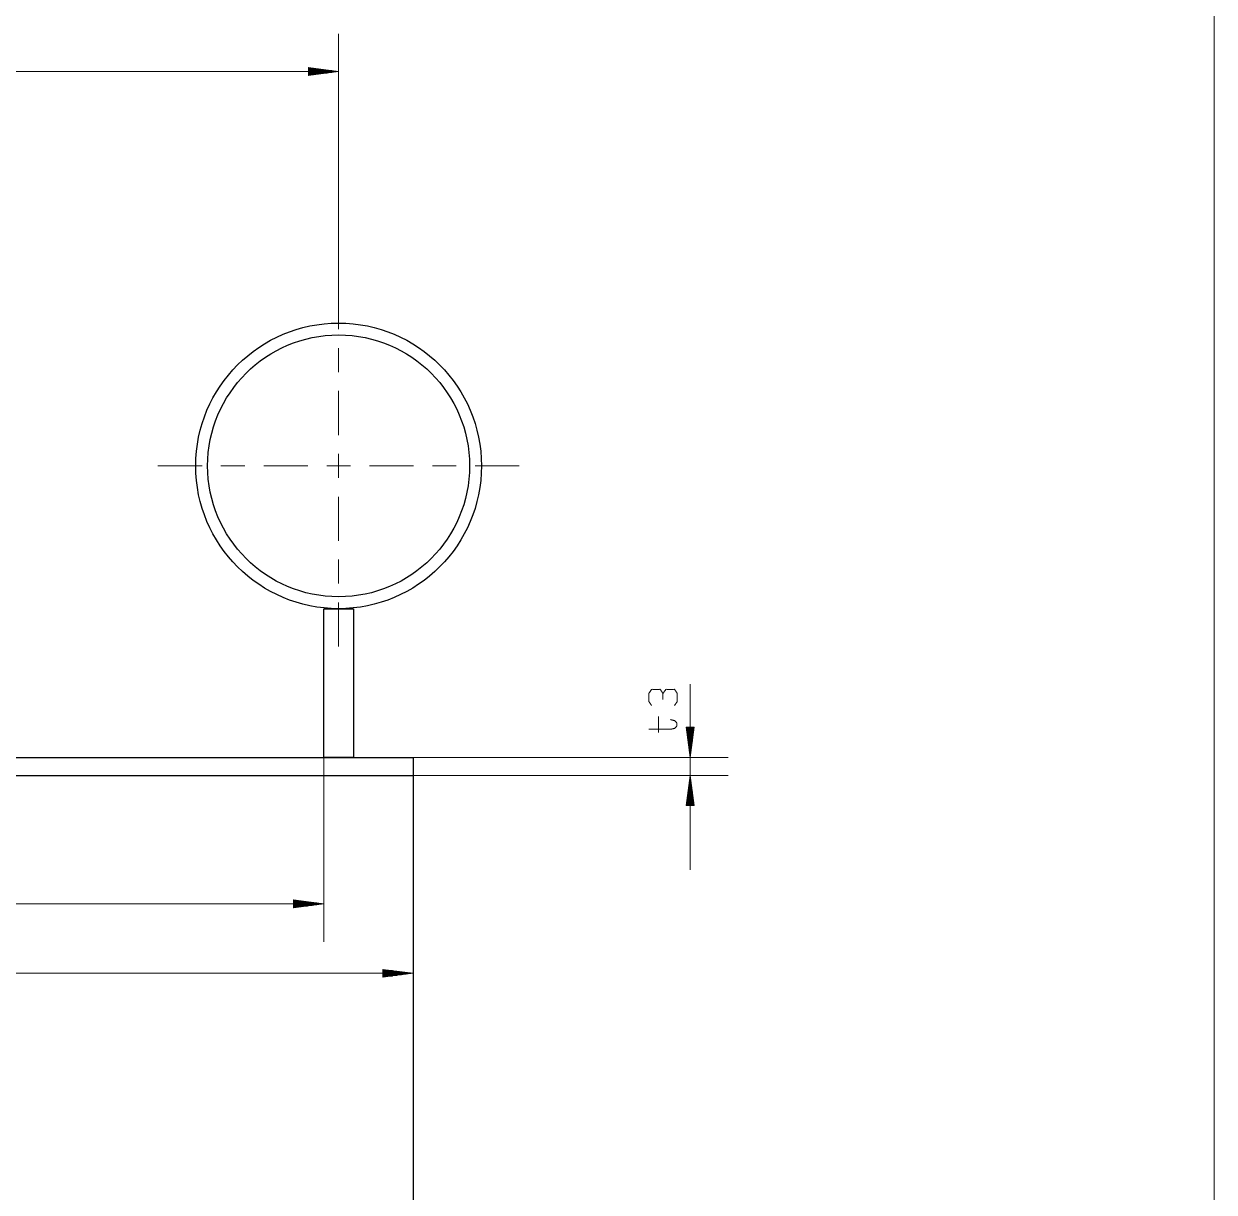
# Model space of a CAD drawing. Header units: millimetres. Extents: x 2210 to 79821, y -19430 to 2344.
# Drawn here: x 4901.5 to 5001.5, y 1641.3 to 1739.5 of the extents above; entities that cross this region are included whole.
import ezdxf

# ---------------------------------------------------------------- set-up
doc = ezdxf.new("R2010")
doc.units = ezdxf.units.MM
doc.layers.add('101', color=7, linetype='Continuous', true_color=0xffffff)

msp = doc.modelspace()

# ---------------------------------------------------------------- linework, layer by layer
msp.add_line((4934.177, 1676.344), (4934.177, 1572.181))
at = {"layer": '101', "color": 133, "linetype": 'Continuous', "lineweight": 18}
msp.add_line((5001.467, 1497.822), (5001.467, 1784.822), dxfattribs=at)
at = {"layer": '101', "color": 22, "linetype": 'Continuous', "lineweight": 18}
for p, q in [((4927.927, 1717.519), (4927.927, 1738.65)), ((4925.387, 1735.81), (4925.387, 1735.141)), ((4927.927, 1735.475), (4925.387, 1735.81)), ((4925.387, 1735.806), (4925.419, 1735.806)), ((4925.387, 1735.806), (4925.419, 1735.806)), ((4925.387, 1735.755), (4925.805, 1735.755)), ((4925.387, 1735.704), (4926.191, 1735.704)), ((4812.927, 1735.475), (4927.927, 1735.475)), ((4925.387, 1735.653), (4926.576, 1735.653)), ((4925.387, 1735.602), (4926.962, 1735.602)), ((4925.387, 1735.552), (4927.348, 1735.552)), ((4925.387, 1735.501), (4927.734, 1735.501)), ((4925.387, 1735.141), (4927.927, 1735.475)), ((4925.387, 1735.45), (4927.734, 1735.45)), ((4925.387, 1735.399), (4927.348, 1735.399)), ((4925.387, 1735.348), (4926.962, 1735.348)), ((4925.387, 1735.297), (4926.576, 1735.297)), ((4925.387, 1735.247), (4926.191, 1735.247)), ((4925.387, 1735.196), (4925.805, 1735.196)), ((4925.387, 1735.145), (4925.419, 1735.145)), ((4925.387, 1735.145), (4925.419, 1735.145)), ((4957.462, 1684.008), (4957.462, 1668.407)), ((4957.127, 1680.384), (4957.462, 1677.844)), ((4957.796, 1680.384), (4957.127, 1680.384)), ((4957.131, 1680.384), (4957.131, 1680.353)), ((4957.131, 1680.384), (4957.131, 1680.353)), ((4957.182, 1680.384), (4957.182, 1679.967)), ((4957.233, 1680.384), (4957.233, 1679.581)), ((4957.284, 1680.384), (4957.284, 1679.195)), ((4957.335, 1680.384), (4957.335, 1678.809)), ((4957.385, 1680.384), (4957.385, 1678.423)), ((4957.436, 1680.384), (4957.436, 1678.037)), ((4957.462, 1677.844), (4957.796, 1680.384)), ((4957.487, 1680.384), (4957.487, 1678.037)), ((4957.538, 1680.384), (4957.538, 1678.423)), ((4957.589, 1680.384), (4957.589, 1678.809)), ((4957.639, 1680.384), (4957.639, 1679.195)), ((4957.69, 1680.384), (4957.69, 1679.581)), ((4957.741, 1680.384), (4957.741, 1679.967)), ((4957.792, 1680.384), (4957.792, 1680.353)), ((4957.792, 1680.384), (4957.792, 1680.353)), ((4926.677, 1677.844), (4926.677, 1662.369)), ((4934.177, 1677.844), (4960.637, 1677.844)), ((4934.177, 1676.344), (4960.637, 1676.344)), ((4934.177, 1676.344), (4934.177, 1656.536)), ((4957.462, 1676.344), (4957.127, 1673.804)), ((4957.385, 1673.804), (4957.385, 1675.766)), ((4957.436, 1673.804), (4957.436, 1676.152)), ((4957.796, 1673.804), (4957.462, 1676.344)), ((4957.487, 1673.804), (4957.487, 1676.152)), ((4957.538, 1673.804), (4957.538, 1675.766)), ((4957.284, 1673.804), (4957.284, 1674.994)), ((4957.335, 1673.804), (4957.335, 1675.38)), ((4957.589, 1673.804), (4957.589, 1675.38)), ((4957.639, 1673.804), (4957.639, 1674.994)), ((4957.127, 1673.804), (4957.796, 1673.804)), ((4957.131, 1673.804), (4957.131, 1673.836)), ((4957.131, 1673.804), (4957.131, 1673.836)), ((4957.182, 1673.804), (4957.182, 1674.222)), ((4957.233, 1673.804), (4957.233, 1674.608)), ((4957.69, 1673.804), (4957.69, 1674.608)), ((4957.741, 1673.804), (4957.741, 1674.222)), ((4957.792, 1673.804), (4957.792, 1673.836)), ((4957.792, 1673.804), (4957.792, 1673.836)), ((4924.137, 1665.878), (4924.137, 1665.209)), ((4926.677, 1665.544), (4924.137, 1665.878)), ((4924.137, 1665.874), (4924.169, 1665.874)), ((4924.137, 1665.874), (4924.169, 1665.874)), ((4924.137, 1665.823), (4924.555, 1665.823)), ((4924.137, 1665.772), (4924.941, 1665.772)), ((4924.137, 1665.722), (4925.326, 1665.722)), ((4926.677, 1665.544), (4811.677, 1665.544)), ((4924.137, 1665.671), (4925.712, 1665.671)), ((4924.137, 1665.62), (4926.098, 1665.62)), ((4924.137, 1665.569), (4926.484, 1665.569)), ((4924.137, 1665.209), (4926.677, 1665.544)), ((4924.137, 1665.518), (4926.484, 1665.518)), ((4924.137, 1665.468), (4926.098, 1665.468)), ((4924.137, 1665.417), (4925.712, 1665.417)), ((4924.137, 1665.366), (4925.326, 1665.366)), ((4924.137, 1665.315), (4924.941, 1665.315)), ((4924.137, 1665.264), (4924.555, 1665.264)), ((4924.137, 1665.214), (4924.169, 1665.214)), ((4924.137, 1665.214), (4924.169, 1665.214)), ((4661.677, 1659.711), (4934.177, 1659.711)), ((4934.177, 1659.711), (4931.637, 1660.045)), ((4931.637, 1660.045), (4931.637, 1659.376)), ((4931.637, 1660.041), (4931.669, 1660.041)), ((4931.637, 1660.041), (4931.669, 1660.041)), ((4931.637, 1659.99), (4932.055, 1659.99)), ((4931.637, 1659.939), (4932.441, 1659.939)), ((4931.637, 1659.888), (4932.826, 1659.888)), ((4931.637, 1659.838), (4933.212, 1659.838)), ((4931.637, 1659.787), (4933.598, 1659.787)), ((4931.637, 1659.736), (4933.984, 1659.736)), ((4931.637, 1659.376), (4934.177, 1659.711)), ((4931.637, 1659.685), (4933.984, 1659.685)), ((4931.637, 1659.634), (4933.598, 1659.634)), ((4931.637, 1659.584), (4933.212, 1659.584)), ((4931.637, 1659.533), (4932.826, 1659.533)), ((4931.637, 1659.482), (4932.441, 1659.482)), ((4931.637, 1659.431), (4932.055, 1659.431)), ((4931.637, 1659.38), (4931.669, 1659.38)), ((4931.637, 1659.38), (4931.669, 1659.38))]:
    msp.add_line(p, q, dxfattribs=at)
at = {"layer": '101', "color": 151, "linetype": 'Continuous', "lineweight": 18}
for p, q in [((4927.927, 1713.818), (4927.927, 1717.519)), ((4927.927, 1710.224), (4927.927, 1712.231)), ((4927.927, 1704.935), (4927.927, 1708.637)), ((4927.927, 1701.341), (4927.927, 1703.348)), ((4916.453, 1702.344), (4912.752, 1702.344)), ((4920.047, 1702.344), (4918.041, 1702.344)), ((4925.336, 1702.344), (4921.635, 1702.344)), ((4926.924, 1702.344), (4928.93, 1702.344)), ((4930.518, 1702.344), (4934.219, 1702.344)), ((4935.807, 1702.344), (4937.813, 1702.344)), ((4939.401, 1702.344), (4943.102, 1702.344)), ((4927.927, 1699.754), (4927.927, 1696.052)), ((4927.927, 1694.465), (4927.927, 1692.458)), ((4927.927, 1690.871), (4927.927, 1687.169))]:
    msp.add_line(p, q, dxfattribs=at)
at = {"layer": '101', "color": 163, "linetype": 'Continuous', "lineweight": 25}
for p, q in [((4926.677, 1677.844), (4926.677, 1690.344)), ((4926.677, 1690.344), (4929.177, 1690.344)), ((4929.177, 1690.344), (4929.177, 1677.844)), ((4661.677, 1677.844), (4934.177, 1677.844)), ((4929.177, 1677.844), (4926.677, 1677.844)), ((4934.177, 1677.844), (4934.177, 1676.344)), ((4661.677, 1676.344), (4934.177, 1676.344))]:
    msp.add_line(p, q, dxfattribs=at)
at = {"layer": '101', "color": 72, "linetype": 'Continuous', "lineweight": 18}
msp.add_line((4954.794, 1679.95), (4954.794, 1681.275), dxfattribs=at)
at = {"layer": '101', "color": 163, "linetype": 'Continuous', "lineweight": 25}
for radius in [12, 11]:
    msp.add_circle((4927.927, 1702.344), radius, dxfattribs=at)
at = {"layer": '101', "color": 72, "linetype": 'Continuous', "lineweight": 18}
for points, knots in [([(4955.169, 1683.234), (4954.944, 1683.569), (4954.219, 1683.569), (4953.994, 1683.234), (4953.994, 1682.544), (4954.219, 1682.208)], [0, 0, 0.153877, 0.429857, 0.583725, 0.846132, 1, 1]), ([(4956.144, 1682.226), (4956.369, 1682.544), (4956.369, 1683.234), (4956.144, 1683.569), (4955.419, 1683.569), (4955.169, 1683.234), (4955.169, 1682.721)], [0, 0, 0.124121, 0.343693, 0.47245, 0.70338, 0.836729, 1, 1]), ([(4955.794, 1681.028), (4956.144, 1680.939), (4956.344, 1680.745), (4956.344, 1680.497), (4956.144, 1680.285), (4955.794, 1680.215), (4953.969, 1680.215)], [0, 0, 0.107404, 0.190397, 0.264021, 0.350761, 0.457, 1, 1])]:
    msp.add_open_spline(points, degree=1, knots=knots, dxfattribs=at)

doc.saveas('drawing.dxf')
